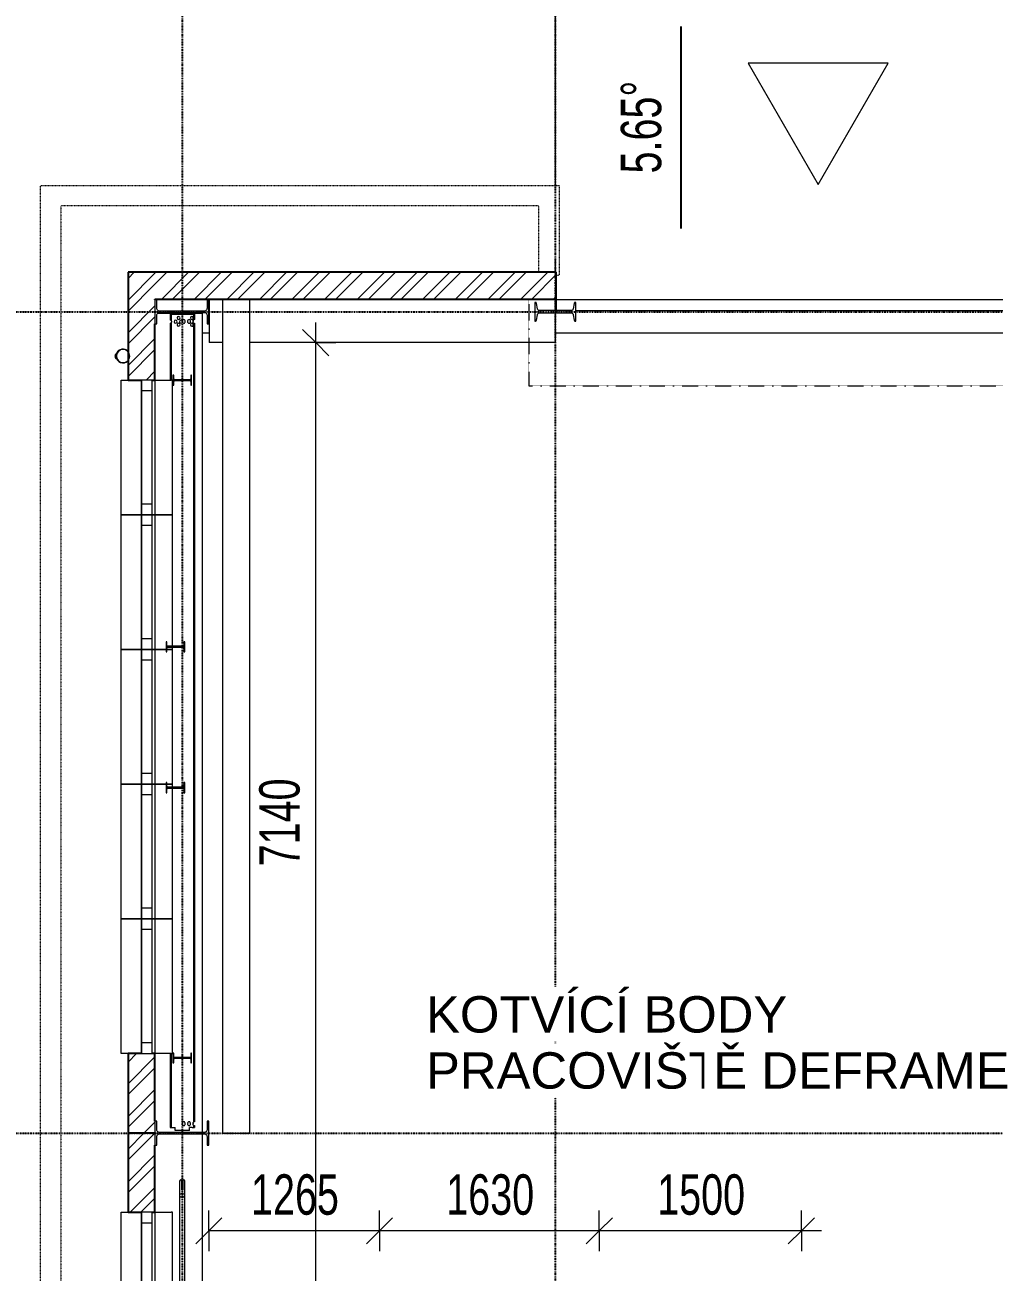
# Model space of a CAD drawing. Header units: millimetres. Extents: x 2179 to 44859, y 3478 to 159868.
# Drawn here: x 18132 to 25327, y 145959 to 155220 of the extents above; entities that cross this region are included whole.
import ezdxf

# ---------------------------------------------------------------- set-up
doc = ezdxf.new("R2010")
doc.units = ezdxf.units.MM
for name, pattern in [('1_Čerchovaná 1_0mm', [2.4, 1.2, -0.6, 0, -0.6]), ('1_Čerchovaná 6_0mm', [12, 6, -3, 0, -3]), ('3_Čárkovaná 1_0mm', [2, 1, -1])]:
    doc.linetypes.add(name, pattern=pattern)
for name, color, linetype, lineweight in [('A-ANNO-DIMS', 7, 'Continuous', 9), ('A-ANNO-DIMS-150', 7, 'Continuous', 9), ('A-DETL-MBND', 7, '3_Čárkovaná 1_0mm', 9), ('A-DETL-THIN-1', 7, 'Continuous', 9), ('A-DOOR', 7, 'Continuous', 9), ('A-DOOR-HDLN', 7, '1_Čerchovaná 1_0mm', 18), ('A-FLOR', 7, 'Continuous', 9), ('A-FLOR-LEVL', 7, 'Continuous', 9), ('A-GENM', 7, 'Continuous', 9), ('A-GLAZ', 7, 'Continuous', 9), ('A-GLAZ-SILL', 7, 'Continuous', 9), ('A-WALL', 7, 'Continuous', 9), ('A-WALL-1', 7, 'Continuous', 25), ('G-ANNO-DIMS-1', 7, 'Continuous', 25), ('G-ANNO-TEXT', 7, 'Continuous', 9), ('S-BEAM', 7, 'Continuous', 9), ('S-COLS', 7, 'Continuous', 9)]:
    doc.layers.add(name, color=color, linetype=linetype, lineweight=lineweight)
for name, color, linetype, lineweight, true_color in [('A-GENM-1', 7, 'Continuous', 9, 0x646464), ('A-GENM-2', 7, '1_Čerchovaná 1_0mm', 9, 0x646464), ('A-WALL-PATT-1', 9, 'Continuous', 9, 0x808080), ('S-GRID-1', 9, '1_Čerchovaná 6_0mm', 25, 0x808080)]:
    doc.layers.add(name, color=color, linetype=linetype, lineweight=lineweight, true_color=true_color)
doc.styles.add('Arial_1', font='arial.ttf', dxfattribs={"width": 0.7, "height": 300})
doc.styles.add('Arial_2', font='arial.ttf', dxfattribs={"height": 270})
doc.dimstyles.new('Vnitřní_-_průhledné', dxfattribs={"dimscale": 304.8, "dimtxt": 306.07782, "dimasz": 0.639764, "dimexe": 0.492126, "dimexo": 0.0625, "dimgap": 0.098425, "dimtad": 1, "dimdec": 0, "dimrnd": 5, "dimzin": 0, "dimdsep": 46, "dimtxsty": 'Arial_1', "dimblk1": 'OBLIQUE', "dimblk2": 'OBLIQUE', "dimsah": 1, "dimcen": 0.09, "dimdle": 0.492126, "dimazin": 0, "dimtfac": 1, "dimtdec": 4, "dimtix": 1, "dimtmove": 0, "dimatfit": 3, "dimfxl": 0.492126, "dimfxlon": 1, "dimtvp": 1, "dimtolj": 1, "dimtzin": 0, "dimarcsym": 2})
pattern_1 = [(45.00036, (-161918.41, 0), (-121.23422, 121.2327), []), (45.00036, (-161837.59, 0.0005), (-121.23422, 121.2327), [])]

# ---------------------------------------------------------------- blocks, each defined once
blk = doc.blocks.new('Sloup IPE - 374558-1NP _ stroje - KOTVÍCÍ BODY')
at = {"layer": 'S-COLS'}
for p, q in [((234061.3, 38028.9), (233968.6, 37874.7)), ((234039.6, 37966.5), (234072.9, 38022)), ((234072.9, 38022), (234061.3, 38028.9)), ((233980.2, 37867.7), (234013.5, 37923.2)), ((234042.3, 37930.3), (234326, 37759.8)), ((234330.5, 37767.2), (234046.8, 37937.7)), ((233968.6, 37874.7), (233980.2, 37867.7)), ((234311.4, 37668.6), (234404.2, 37822.9)), ((234392.6, 37829.8), (234359.3, 37774.4)), ((234404.2, 37822.9), (234392.6, 37829.8)), ((234333.2, 37731), (234299.9, 37675.5)), ((234299.9, 37675.5), (234311.4, 37668.6))]:
    blk.add_line(p, q, dxfattribs=at)
at = {"layer": 'S-COLS', "flags": 128}
for points in [[(234013.5, 37923.2), (234016.4, 37926.9), (234020, 37929.9), (234024.2, 37932), (234028.7, 37933.2), (234033.4, 37933.2), (234038.1, 37932.3), (234042.3, 37930.3)], [(234046.8, 37937.7), (234043, 37940.6), (234040, 37944.2), (234037.9, 37948.4), (234036.8, 37952.9), (234036.7, 37957.6), (234037.6, 37962.2), (234039.6, 37966.5)], [(234326, 37759.8), (234329.8, 37756.9), (234332.8, 37753.3), (234334.9, 37749.1), (234336, 37744.6), (234336.1, 37739.9), (234335.2, 37735.3), (234333.2, 37731)], [(234359.3, 37774.4), (234356.4, 37770.6), (234352.8, 37767.6), (234348.6, 37765.5), (234344, 37764.4), (234339.3, 37764.3), (234334.7, 37765.2), (234330.5, 37767.2)]]:
    blk.add_lwpolyline(points, dxfattribs=at)
blk = doc.blocks.new('M_S profily_ sloup - 374564-1NP _ stroje - KOTVÍCÍ BODY')
at = {"layer": 'S-COLS'}
for p, q in [((236467.7, 36558.5), (236396.1, 36439.4)), ((236460.3, 36508.4), (236475.1, 36545.9)), ((236471.6, 36556.2), (236467.7, 36558.5)), ((236396.1, 36439.4), (236400, 36437)), ((236410.7, 36438.8), (236436.9, 36469.5)), ((236458.2, 36473), (236658.1, 36352.9)), ((236667, 36367.8), (236467.2, 36487.9)), ((236657.5, 36282.2), (236729.1, 36401.4)), ((236714.6, 36402), (236688.3, 36371.2)), ((236729.1, 36401.4), (236725.2, 36403.7)), ((236665, 36332.4), (236650.2, 36294.8)), ((236653.6, 36284.6), (236657.5, 36282.2))]:
    blk.add_line(p, q, dxfattribs=at)
at = {"layer": 'S-COLS', "flags": 128}
for points in [[(236467.2, 36487.9), (236464.1, 36490.3), (236461.7, 36493.3), (236460, 36496.9), (236459.2, 36500.7), (236459.3, 36504.6), (236460.3, 36508.4)], [(236475.1, 36545.9), (236475.6, 36547.8), (236475.7, 36549.8), (236475.2, 36551.7), (236474.4, 36553.5), (236473.2, 36555), (236471.6, 36556.2)], [(236400, 36437), (236401.8, 36436.2), (236403.7, 36435.9), (236405.7, 36435.9), (236407.5, 36436.5), (236409.2, 36437.4), (236410.7, 36438.8)], [(236436.9, 36469.5), (236439.8, 36472.2), (236443.2, 36474.1), (236446.9, 36475.2), (236450.8, 36475.3), (236454.7, 36474.6), (236458.2, 36473)], [(236725.2, 36403.7), (236723.5, 36404.5), (236721.5, 36404.9), (236719.6, 36404.8), (236717.7, 36404.3), (236716, 36403.3), (236714.6, 36402)], [(236658.1, 36352.9), (236661.2, 36350.5), (236663.6, 36347.4), (236665.3, 36343.9), (236666.1, 36340.1), (236666, 36336.2), (236665, 36332.4)], [(236688.3, 36371.2), (236685.5, 36368.6), (236682.1, 36366.7), (236678.3, 36365.6), (236674.4, 36365.4), (236670.6, 36366.2), (236667, 36367.8)], [(236650.2, 36294.8), (236649.7, 36292.9), (236649.6, 36291), (236650, 36289.1), (236650.9, 36287.3), (236652.1, 36285.8), (236653.6, 36284.6)]]:
    blk.add_lwpolyline(points, dxfattribs=at)
blk = doc.blocks.new('Sloup IPE - 387892-1NP _ stroje - KOTVÍCÍ BODY')
at = {"layer": 'S-COLS'}
for p, q in [((230918.7, 32800.8), (230825.9, 32646.5)), ((230896.9, 32738.4), (230930.2, 32793.8)), ((230930.2, 32793.8), (230918.7, 32800.8)), ((230837.5, 32639.6), (230870.8, 32695)), ((230899.7, 32702.2), (231183.3, 32531.7)), ((231187.8, 32539), (230904.1, 32709.6)), ((230825.9, 32646.5), (230837.5, 32639.6)), ((231249.9, 32601.7), (231216.6, 32546.2)), ((231261.5, 32594.7), (231249.9, 32601.7)), ((231168.8, 32440.4), (231261.5, 32594.7)), ((231190.5, 32502.8), (231157.2, 32447.4)), ((231157.2, 32447.4), (231168.8, 32440.4))]:
    blk.add_line(p, q, dxfattribs=at)
at = {"layer": 'S-COLS', "flags": 128}
for points in [[(230870.8, 32695), (230873.7, 32698.7), (230877.3, 32701.7), (230881.5, 32703.9), (230886.1, 32705), (230890.8, 32705.1), (230895.4, 32704.1), (230899.7, 32702.2)], [(230904.1, 32709.6), (230900.3, 32712.4), (230897.3, 32716), (230895.2, 32720.2), (230894.1, 32724.8), (230894, 32729.5), (230894.9, 32734.1), (230896.9, 32738.4)], [(231183.3, 32531.7), (231187.1, 32528.8), (231190.1, 32525.2), (231192.2, 32521), (231193.3, 32516.4), (231193.4, 32511.7), (231192.5, 32507.1), (231190.5, 32502.8)], [(231216.6, 32546.2), (231213.7, 32542.5), (231210.1, 32539.5), (231205.9, 32537.3), (231201.4, 32536.2), (231196.7, 32536.1), (231192.1, 32537.1), (231187.8, 32539)]]:
    blk.add_lwpolyline(points, dxfattribs=at)
blk = doc.blocks.new('Sloup IPE - 401579-1NP _ stroje - KOTVÍCÍ BODY')
at = {"layer": 'S-COLS'}
for p, q in [((232284.5, 34912.8), (232246.9, 34850.2)), ((232246.9, 34850.2), (232252.8, 34846.7)), ((232252.8, 34846.7), (232266.8, 34870)), ((232276.4, 34886), (232290.4, 34909.3)), ((232276.4, 34872.4), (232372.5, 34814.5)), ((232375, 34818.6), (232278.8, 34876.4)), ((232290.4, 34909.3), (232284.5, 34912.8)), ((232366.9, 34778.1), (232404.5, 34840.7)), ((232398.6, 34844.2), (232384.6, 34821)), ((232404.5, 34840.7), (232398.6, 34844.2)), ((232374.9, 34804.9), (232360.9, 34781.7)), ((232360.9, 34781.7), (232366.9, 34778.1))]:
    blk.add_line(p, q, dxfattribs=at)
for centre, start, end in [((232272.8, 34866.4), 58.98964, 148.98964), ((232282.4, 34882.4), 148.98964, 238.98964), ((232368.9, 34808.5), 328.98964, 58.98964), ((232378.6, 34824.6), 238.98964, 328.98964)]:
    blk.add_arc(centre, 7, start, end, dxfattribs=at)
blk = doc.blocks.new('Sloup IPE - 401588-1NP _ stroje - KOTVÍCÍ BODY')
at = {"layer": 'S-COLS'}
for p, q in [((232823.3, 35809.2), (232785.7, 35746.6)), ((232791.6, 35743.1), (232805.6, 35766.3)), ((232815.2, 35782.4), (232829.2, 35805.6)), ((232815.2, 35768.7), (232911.4, 35710.9)), ((232913.8, 35714.9), (232817.6, 35772.8)), ((232829.2, 35805.6), (232823.3, 35809.2)), ((232785.7, 35746.6), (232791.6, 35743.1)), ((232913.8, 35701.3), (232899.8, 35678)), ((232899.8, 35678), (232905.7, 35674.5)), ((232905.7, 35674.5), (232943.3, 35737.1)), ((232937.4, 35740.6), (232923.4, 35717.3)), ((232943.3, 35737.1), (232937.4, 35740.6))]:
    blk.add_line(p, q, dxfattribs=at)
for centre, start, end in [((232811.6, 35762.7), 58.98964, 148.98964), ((232821.2, 35778.8), 148.98964, 238.98964), ((232907.8, 35704.9), 328.98964, 58.98964), ((232917.4, 35720.9), 238.98964, 328.98964)]:
    blk.add_arc(centre, 7, start, end, dxfattribs=at)
blk = doc.blocks.new('Sloup IPE - 401597-1NP _ stroje - KOTVÍCÍ BODY')
at = {"layer": 'S-COLS'}
for p, q in [((233885.4, 37479.1), (233847.8, 37416.5)), ((233847.8, 37416.5), (233853.7, 37413)), ((233853.7, 37413), (233867.7, 37436.3)), ((233877.3, 37438.7), (233973.5, 37380.8)), ((233877.4, 37452.3), (233891.4, 37475.6)), ((233975.9, 37384.9), (233879.8, 37442.7)), ((233891.4, 37475.6), (233885.4, 37479.1)), ((233975.9, 37371.2), (233961.9, 37348)), ((233961.9, 37348), (233967.8, 37344.4)), ((233967.8, 37344.4), (234005.4, 37407)), ((233999.5, 37410.5), (233985.5, 37387.3)), ((234005.4, 37407), (233999.5, 37410.5))]:
    blk.add_line(p, q, dxfattribs=at)
for centre, start, end in [((233873.7, 37432.7), 58.98964, 148.98964), ((233883.4, 37448.7), 148.98964, 238.98964), ((233969.9, 37374.8), 328.98964, 58.98964), ((233979.5, 37390.9), 238.98964, 328.98964)]:
    blk.add_arc(centre, 7, start, end, dxfattribs=at)
blk = doc.blocks.new('OKNO_1k - Okno Hala 1000x1000-V6-1NP _ stroje - KOTVÍCÍ BODY')
at = {"layer": 'A-GENM'}
for p, q in [((477.2, 230), (-500, 230)), ((-500, 230), (-500, 220)), ((-500, 80), (-500, 220)), ((500, 230), (484.4, 230)), ((500, 220), (500, 230)), ((500, 220), (500, 189.4)), ((500, 182.5), (500, 80))]:
    blk.add_line(p, q, dxfattribs=at)
at = {"layer": 'A-GLAZ'}
for p, q in [((-500, 80), (-500, 0)), ((500, 80), (-500, 80)), ((-420, 80), (-420, 0)), ((420, 0), (420, 80)), ((500, 0), (500, 80)), ((500, 0), (-500, 0)), ((-500, 0), (500, 0)), ((-500, -150), (-500, 0)), ((500, 0), (500, -150)), ((500, -150), (-500, -150))]:
    blk.add_line(p, q, dxfattribs=at)
at = {"layer": 'A-GLAZ-SILL'}
blk.add_line((-500, 100), (500, 100), dxfattribs=at)
blk = doc.blocks.new('OKNO_1k - Okno Hala 1000x1000-V4-1NP _ stroje - KOTVÍCÍ BODY')
at = {"layer": 'A-GENM'}
for p, q in [((500, 230), (-500, 230)), ((-500, 230), (-500, 220)), ((-500, 100), (-500, 220)), ((500, 220), (500, 230)), ((500, 220), (500, 80))]:
    blk.add_line(p, q, dxfattribs=at)
at = {"layer": 'A-GLAZ'}
for p, q in [((-500, 80), (-500, 0)), ((500, 80), (-500, 80)), ((-420, 80), (-420, 0)), ((420, 0), (420, 80)), ((500, 0), (500, 80)), ((500, 0), (-500, 0)), ((-500, 0), (500, 0)), ((500, 0), (500, -150)), ((-500, -150), (-500, -100)), ((500, -150), (-500, -150))]:
    blk.add_line(p, q, dxfattribs=at)
at = {"layer": 'A-GLAZ-SILL'}
blk.add_line((-500, 100), (500, 100), dxfattribs=at)
blk = doc.blocks.new('M_Vrata_ výsuvná_ sekční - 3000X4000 MM-444875-1NP _ stroje - KOTVÍCÍ BODY')
at = {"layer": 'A-DOOR'}
for p, q in [((2000, -100), (-2000, -100)), ((-2000, -100), (-2000, -180)), ((-2000, -180), (-1890.1, -180)), ((-1855, -180), (1839.2, -180)), ((1875.1, -180), (2000, -180)), ((2000, -180), (2000, -100))]:
    blk.add_line(p, q, dxfattribs=at)
at = {"layer": 'A-DOOR-HDLN'}
for p, q in [((-2203.2, -100), (-2203.2, -738.8)), ((2203.2, -100), (2203.2, -738.8)), ((-2203.2, -738.8), (2203.2, -738.8))]:
    blk.add_line(p, q, dxfattribs=at)
blk = doc.blocks.new('Construction_Roof-Accessories_Lindab_Round- - Lindab Round Downpipe System 150_100 High Build Polyester 001 Antique White-815879-1NP _ stroje - KOTVÍCÍ BODY')
at = {"layer": 'A-GENM-1'}
for p, q in [((180723.4, 152754.6), (180724.4, 152754.8)), ((180726.5, 152758.6), (180725.2, 152758.1)), ((180728.1, 152758.6), (180727.3, 152758.6)), ((180728.4, 152746.2), (180729.4, 152746.7)), ((180729.1, 152745.3), (180729, 152742.9)), ((180729.9, 152745.3), (180729.1, 152745.3)), ((180729.8, 152742.8), (180729.9, 152745.3))]:
    blk.add_line(p, q, dxfattribs=at)
for centre, radius, start, end in [((180778.9, 152761.8), 50, 0, 180), ((180778.9, 152761.8), 49, 0, 180), ((180778.8, 152761.8), 51.6, 44.57313, 157.3931), ((180778.8, 152761.8), 50.8, 44.57313, 157.3931), ((180743.2, 152760.5), 24.4, 127.03946, 230.07827), ((180743.2, 152760.5), 23.6, 127.67666, 230.07827), ((180726.1, 152755.5), 2.81, 109.11562, 196.88438), ((180756.4, 152764.3), 33.4, 196.48003, 212.84933), ((180726.7, 152758), 0.615, 4.1522, 109.11562), ((180778.8, 152761.8), 51.6, 183.54125, 314.56217), ((180778.8, 152761.8), 51.6, 184.1522, 196.93736), ((180728.4, 152742.9), 1.4, 230.07827, 357.05074), ((180728.4, 152742.9), 0.601, 230.07827, 355.92173), ((180778.8, 152761.8), 50.8, 183.59709, 314.57825), ((180730.2, 152777.9), 2.73, 97.27227, 129.35721), ((180730.2, 152777.9), 1.93, 97.27227, 139.09873), ((180778.9, 152761.8), 50, 180, 0), ((180729.7, 152782.2), 1.62, 277.27227, 337.3931), ((180778.9, 152761.8), 49, 180, 0), ((180729.7, 152782.2), 2.42, 277.27227, 337.3931)]:
    blk.add_arc(centre, radius, start, end, dxfattribs=at)
blk = doc.blocks.new('OKNO_1k - Okno Hala 1000x1000-V15-1NP _ stroje - KOTVÍCÍ BODY')
at = {"layer": 'A-GENM'}
for p, q in [((-476.9, 230), (-500, 230)), ((-500, 230), (-500, 220)), ((-500, 189.4), (-500, 220)), ((500, 230), (-469.7, 230)), ((500, 220), (500, 230)), ((500, 220), (500, 80)), ((-500, 80), (-500, 182.5))]:
    blk.add_line(p, q, dxfattribs=at)
at = {"layer": 'A-GLAZ'}
for p, q in [((-500, 80), (-500, 0)), ((500, 80), (-500, 80)), ((-420, 80), (-420, 0)), ((420, 0), (420, 80)), ((500, 0), (500, 80)), ((500, 0), (-500, 0)), ((-500, 0), (500, 0)), ((-500, -150), (-500, 0)), ((500, 0), (500, -150)), ((500, -150), (-500, -150))]:
    blk.add_line(p, q, dxfattribs=at)
at = {"layer": 'A-GLAZ-SILL'}
blk.add_line((-500, 100), (500, 100), dxfattribs=at)
blk = doc.blocks.new('OKNO_1k - Okno Hala 1000x1000-V5-1NP _ stroje - KOTVÍCÍ BODY')
at = {"layer": 'A-GENM'}
for p, q in [((500, 230), (-500, 230)), ((-500, 230), (-500, 220)), ((-500, 80), (-500, 220)), ((500, 220), (500, 230)), ((500, 220), (500, 100))]:
    blk.add_line(p, q, dxfattribs=at)
at = {"layer": 'A-GLAZ'}
for p, q in [((-500, 80), (-500, 0)), ((500, 80), (-500, 80)), ((-420, 80), (-420, 0)), ((420, 0), (420, 80)), ((500, 0), (500, 80)), ((500, 0), (-500, 0)), ((-500, 0), (500, 0)), ((-500, -150), (-500, 0)), ((500, -150), (-500, -150)), ((500, -100), (500, -150))]:
    blk.add_line(p, q, dxfattribs=at)
at = {"layer": 'A-GLAZ-SILL'}
blk.add_line((-500, 100), (500, 100), dxfattribs=at)
blk = doc.blocks.new('IPE - 500572-1NP _ stroje - KOTVÍCÍ BODY')
at = {"layer": 'S-BEAM'}
for p, q in [((234068.6, 37820.7), (233850.9, 37458.6)), ((234077.3, 37819.6), (233857.8, 37454.5)), ((234102.6, 37877.3), (234080, 37839.6)), ((234109.5, 37873.2), (234085, 37832.5)), ((234102.6, 37877.3), (234109.5, 37873.2)), ((234109.5, 37873.2), (234117.2, 37868.5)), ((234117.2, 37868.5), (234242.3, 37793.3)), ((234250, 37788.7), (234227.9, 37751.8)), ((234242.3, 37793.3), (234250, 37788.7)), ((234250, 37788.7), (234256.9, 37784.6)), ((234217.8, 37735.1), (231158.9, 32646.2)), ((234222.9, 37728), (231167.5, 32645)), ((234206.9, 37718.3), (234212.1, 37726.9)), ((234207.3, 37718.9), (234212.1, 37726.9)), ((234232.7, 37761.2), (234237.8, 37769.8)), ((234232.7, 37761.2), (234237.8, 37769.8)), ((234256.9, 37784.6), (234236.5, 37750.6)), ((231275, 33173.2), (230991, 32700.7)), ((231281.8, 33169.1), (230997.8, 32696.6)), ((230991, 32700.7), (230997.8, 32696.6)), ((230997.8, 32696.6), (231005.5, 32692)), ((231005.5, 32692), (231021.7, 32682.2)), ((231010, 32662.7), (231021.7, 32682.2)), ((231101, 32608), (231010, 32662.7)), ((231101, 32608), (231112.7, 32627.5)), ((231130.7, 32616.8), (231112.7, 32627.5)), ((231130.7, 32616.8), (231138.4, 32612.1)), ((231138.1, 32612.3), (231138.4, 32612.1)), ((231147.8, 32627.8), (231138.4, 32612.1)), ((231138.4, 32612.1), (231145.2, 32608)), ((231152.9, 32620.7), (231145.2, 32608))]:
    blk.add_line(p, q, dxfattribs=at)
for centre, start, end in [((234074.3, 37830.2), 238.98964, 285.64236), ((234074.3, 37830.2), 12.33692, 58.98964), ((234108.6, 37809.5), 58.98964, 238.98964), ((234108.6, 37809.5), 193.98964, 208.98964), ((234108.6, 37809.5), 238.98964, 58.98964), ((234115.4, 37779.2), 58.98964, 238.98964), ((234115.4, 37779.2), 238.98964, 58.98964), ((234141.2, 37822), 58.98964, 238.98964), ((234142.9, 37788.9), 58.98964, 238.98964), ((234141.2, 37822), 238.98964, 58.98964), ((234142.9, 37788.9), 2.8456, 58.98964), ((234142.9, 37788.9), 2.8456, 47.76083), ((234162.3, 37782.4), 58.98964, 139.94852), ((234162.3, 37782.4), 99.46908, 139.94852), ((234162.3, 37782.4), 317.45374, 58.98964), ((234115.4, 37779.2), 178.98964, 193.98964), ((234142.9, 37788.9), 238.98964, 304.3583), ((234142.9, 37788.9), 278.21084, 304.3583), ((234160, 37778.6), 173.62098, 212.84218), ((234160, 37778.6), 173.62098, 238.98964), ((234160, 37778.6), 238.98964, 340.52554), ((234194.3, 37758), 137.45374, 238.98964), ((234196.5, 37761.8), 58.98964, 160.52554), ((234194.3, 37758), 238.98964, 340.52554), ((234201.1, 37727.7), 58.98964, 238.98964), ((234201.1, 37727.7), 238.98964, 246.8264), ((234196.5, 37761.8), 317.45374, 58.98964), ((234201.1, 37727.7), 51.15288, 58.98964), ((234201.1, 37727.7), 51.15288, 58.98964), ((234226.9, 37770.5), 58.98964, 238.98964), ((234228.6, 37737.4), 192.33692, 238.98964), ((234226.9, 37770.5), 238.98964, 246.8264), ((234226.9, 37770.5), 238.98964, 246.8264), ((234230.8, 37741.2), 58.98964, 105.64236), ((234226.9, 37770.5), 51.15288, 58.98964), ((231090, 32671.4), 132.21488, 238.98964), ((231090, 32671.4), 132.21488, 145.56172), ((231093.3, 32676.8), 58.98964, 165.76441), ((231093.3, 32676.8), 152.41756, 165.76441), ((231090, 32671.4), 238.98964, 345.76441), ((231093.3, 32676.8), 45.64279, 58.98964), ((231093.3, 32676.8), 312.21488, 58.98964), ((231090, 32671.4), 332.41756, 345.76441), ((231093.3, 32676.8), 312.21488, 325.56172), ((231124.3, 32650.8), 132.21488, 238.98964), ((231124.3, 32650.8), 132.21488, 145.56172), ((231127.5, 32656.2), 58.98964, 165.76441), ((231127.5, 32656.2), 152.41756, 165.76441), ((231124.3, 32650.8), 238.98964, 345.76441), ((231127.5, 32656.2), 58.98964, 72.33649), ((231127.5, 32656.2), 312.21488, 58.98964), ((231124.3, 32650.8), 332.41756, 345.76441), ((231127.5, 32656.2), 312.21488, 325.56172), ((231127.5, 32656.2), 338.90857, 352.25541), ((231158.5, 32630.2), 192.33692, 238.98964), ((231161.8, 32635.6), 58.98964, 105.64236)]:
    blk.add_arc(centre, 11, start, end, dxfattribs=at)
for points, knots in [([(234077.3, 37819.6), (234077.2, 37819.6), (234077.5, 37819.6), (234078.2, 37819.9), (234078.9, 37820.1), (234079.7, 37820.6), (234080.6, 37821.1), (234081.5, 37821.8), (234082.6, 37822.9), (234083.8, 37824.4), (234084.6, 37826.3), (234085, 37827.7), (234085.2, 37828.8), (234085.3, 37829.9), (234085.3, 37830.8), (234085.2, 37831.5), (234085.1, 37832.3), (234085, 37832.5), (234085, 37832.5)], [-1, -1, -1, -1, -0.9, -0.85, -0.8, -0.75, -0.7, -0.65, -0.6, -0.5, -0.4, -0.35, -0.3, -0.25, -0.2, -0.15, -0.1, 0, 0, 0, 0]), ([(234196.8, 37717.6), (234197.2, 37717.4), (234197.9, 37717.1), (234198.9, 37716.9), (234199.7, 37716.8), (234200.2, 37716.7), (234200.8, 37716.7), (234201.4, 37716.7), (234201.9, 37716.7), (234202.4, 37716.7), (234203, 37716.8), (234203.4, 37716.9), (234203.7, 37717), (234204, 37717.1), (234204.4, 37717.2), (234204.9, 37717.3), (234205.5, 37717.6), (234206.2, 37717.9), (234206.7, 37718.2), (234206.9, 37718.3)], [-1, -1, -1, -1, -0.9, -0.8, -0.75, -0.7, -0.65, -0.6, -0.55, -0.5, -0.45, -0.4, -0.375, -0.35, -0.3, -0.25, -0.2, -0.1, 0, 0, 0, 0]), ([(234208, 37736.2), (234208.3, 37736), (234208.9, 37735.4), (234209.6, 37734.7), (234210.1, 37734.1), (234210.4, 37733.6), (234210.7, 37733.1), (234211, 37732.5), (234211.3, 37731.9), (234211.5, 37731.2), (234211.7, 37730.8), (234211.7, 37730.6), (234211.8, 37730.2), (234211.9, 37729.7), (234212, 37728.9), (234212.1, 37728), (234212.1, 37727.4), (234212.1, 37726.9)], [0, 0, 0, 0, 0.1, 0.2, 0.25, 0.3, 0.35, 0.4, 0.475, 0.55, 0.5875, 0.60625, 0.625, 0.7, 0.775, 0.85, 1, 1, 1, 1]), ([(234217.8, 37735.1), (234217.8, 37735.1), (234217.8, 37735.3), (234217.6, 37736), (234217.6, 37736.7), (234217.6, 37737.6), (234217.6, 37738.7), (234217.8, 37739.7), (234218.2, 37741.2), (234219, 37743), (234219.9, 37744.3), (234220.5, 37744.9)], [0, 0, 0, 0, 0.166667, 0.25, 0.333333, 0.416667, 0.5, 0.583333, 0.666667, 0.833333, 1, 1, 1, 1]), ([(234217.7, 37735.5), (234217.7, 37735.7), (234217.6, 37736), (234217.6, 37736.7), (234217.6, 37737.6), (234217.6, 37738.7), (234217.8, 37739.7), (234218.2, 37741.2), (234219, 37743), (234219.9, 37744.3), (234220.5, 37744.9)], [-0.8333333, -0.8333333, -0.8333333, -0.8333333, -0.75, -0.6666667, -0.5833333, -0.5, -0.4166667, -0.3333333, -0.1666667, 0, 0, 0, 0]), ([(234220.5, 37744.9), (234220.7, 37745.6), (234221.4, 37747), (234222.6, 37748.6), (234223.7, 37749.6), (234224.6, 37750.3), (234225.5, 37750.8), (234226.3, 37751.2), (234226.9, 37751.5), (234227.6, 37751.7), (234227.9, 37751.8), (234227.9, 37751.8)], [0, 0, 0, 0, 0.166667, 0.333333, 0.416667, 0.5, 0.583333, 0.666667, 0.75, 0.833333, 1, 1, 1, 1]), ([(234227.4, 37751.7), (234227.3, 37751.6), (234226.9, 37751.5), (234226.3, 37751.2), (234225.5, 37750.8), (234224.6, 37750.3), (234223.7, 37749.6), (234222.6, 37748.6), (234221.4, 37747), (234220.7, 37745.6), (234220.5, 37744.9)], [0.1666667, 0.1666667, 0.1666667, 0.1666667, 0.25, 0.3333333, 0.4166667, 0.5, 0.5833333, 0.6666667, 0.8333333, 1, 1, 1, 1]), ([(234222.5, 37760.4), (234222.9, 37760.3), (234223.7, 37760), (234224.7, 37759.7), (234225.4, 37759.6), (234226, 37759.5), (234226.6, 37759.5), (234227.1, 37759.5), (234227.7, 37759.5), (234228.2, 37759.6), (234228.7, 37759.7), (234229.1, 37759.8), (234229.5, 37759.8), (234229.8, 37759.9), (234230.2, 37760), (234230.7, 37760.2), (234231.2, 37760.4), (234231.9, 37760.7), (234232.4, 37761), (234232.7, 37761.2)], [-1, -1, -1, -1, -0.9, -0.8, -0.75, -0.7, -0.65, -0.6, -0.55, -0.5, -0.45, -0.4, -0.375, -0.35, -0.3, -0.25, -0.2, -0.1, 0, 0, 0, 0]), ([(234231.1, 37760.4), (234231.2, 37760.4), (234231.8, 37760.7), (234232.3, 37760.9), (234232.7, 37761.2)], [0.8, 0.8, 0.8, 0.8, 0.85, 1, 1, 1, 1]), ([(234233.8, 37779.1), (234234.1, 37778.8), (234234.7, 37778.3), (234235.4, 37777.5), (234235.8, 37776.9), (234236.2, 37776.4), (234236.4, 37775.9), (234236.8, 37775.4), (234237.1, 37774.7), (234237.3, 37774.1), (234237.4, 37773.7), (234237.5, 37773.4), (234237.6, 37773.1), (234237.7, 37772.5), (234237.8, 37771.8), (234237.9, 37770.9), (234237.9, 37770.2), (234237.8, 37769.8)], [0, 0, 0, 0, 0.1, 0.2, 0.25, 0.3, 0.35, 0.4, 0.475, 0.55, 0.5875, 0.60625, 0.625, 0.7, 0.775, 0.85, 1, 1, 1, 1]), ([(231147.8, 32627.8), (231147.8, 32627.8), (231147.8, 32628), (231147.7, 32628.6), (231147.6, 32629.2), (231147.5, 32630), (231147.6, 32630.9), (231147.7, 32631.9), (231147.9, 32633), (231148.4, 32634.4), (231149.1, 32635.9), (231150, 32637.2), (231150.8, 32637.9), (231151.2, 32638.3)], [0, 0, 0, 0, 0.142857, 0.214286, 0.285714, 0.357143, 0.428571, 0.5, 0.571429, 0.678571, 0.785714, 0.892857, 1, 1, 1, 1]), ([(231151.2, 32638.3), (231151.4, 32639.1), (231151.9, 32640.7), (231153.1, 32642.4), (231154.3, 32643.6), (231155.2, 32644.4), (231156.1, 32645), (231157, 32645.5), (231157.8, 32645.8), (231158.6, 32646.1), (231158.9, 32646.2), (231158.9, 32646.2)], [0, 0, 0, 0, 0.166667, 0.333333, 0.416667, 0.5, 0.583333, 0.666667, 0.75, 0.833333, 1, 1, 1, 1])]:
    blk.add_open_spline(points, degree=3, knots=knots, dxfattribs=at)
for points in [[(234212.1, 37728.7), (234212.1, 37728.4), (234212.1, 37727.8), (234212.1, 37727.2), (234212.1, 37726.9)], [(231147.8, 32627.8), (231147.8, 32627.8), (231147.8, 32627.9), (231147.7, 32628.2)], [(231147.9, 32632.9), (231148.1, 32633.5), (231148.5, 32634.9), (231149.7, 32636.8), (231150.6, 32637.8), (231151.2, 32638.3)], [(231152, 32640.6), (231151.7, 32639.9), (231151.4, 32639.1), (231151.2, 32638.3)]]:
    blk.add_open_spline(points, degree=3, dxfattribs=at)
blk = doc.blocks.new('Kruhové tyče - 503362-1NP _ stroje - KOTVÍCÍ BODY')
at = {"layer": 'S-BEAM'}
for p, q in [((230845.4, 32324.6), (230790.7, 32233.6)), ((230864.7, 32327.6), (230843.8, 32292.8)), ((230873.2, 32322.4), (230852.3, 32287.7)), ((228144.5, 27753.8), (230879.7, 32304)), ((230843.8, 32292.8), (230825.2, 32262)), ((230852.3, 32287.7), (230833.8, 32256.9)), ((229458.4, 30017.3), (228110.2, 27774.4)), ((228854.9, 28984.1), (228939.6, 29125.1)), ((228948.2, 29119.9), (228863.4, 28979))]:
    blk.add_line(p, q, dxfattribs=at)
for centre, start_param, end_param in [((230862.5, 32314.3), 4.965069, 6.283185), ((230862.5, 32314.3), 3.141593, 4.459709), ((230823.1, 32248.8), 4.459709, 4.965069), ((228937.5, 29111.8), 1.318116, 1.823477), ((228937.5, 29111.8), 4.459709, 4.965069), ((228852.7, 28970.8), 4.459709, 4.965069), ((228127.3, 27764.1), 0, 3.141593), ((228127.3, 27764.1), 3.141593, 6.283185)]:
    blk.add_ellipse(centre, major_axis=(-17.1, 10.3), ratio=0.644183, start_param=start_param, end_param=end_param, dxfattribs=at)
blk = doc.blocks.new('Kruhové tyče - 504742-1NP _ stroje - KOTVÍCÍ BODY')
at = {"layer": 'S-BEAM'}
for p, q in [((230790.5, 32233.6), (228053.4, 27684.5)), ((229475.6, 29970.7), (230824.7, 32213)), ((230071, 31008.7), (229986.2, 30867.8)), ((229994.8, 30862.6), (230079.6, 31003.6)), ((228070.5, 27683.8), (228096, 27726.1)), ((228079.1, 27678.7), (228104.5, 27721)), ((228087.7, 27663.9), (228140.6, 27751.9)), ((228096, 27726.1), (228099.3, 27731.6)), ((228104.5, 27721), (228107.8, 27726.5)), ((228059.8, 27666.1), (228070.5, 27683.8)), ((228068.4, 27660.9), (228079.1, 27678.7))]:
    blk.add_line(p, q, dxfattribs=at)
for centre, start_param, end_param in [((230807.6, 32223.3), 0, 3.141593), ((230807.6, 32223.3), 3.141593, 6.283185), ((230081.7, 31016.8), 1.318116, 1.823477), ((229996.9, 30875.9), 1.318116, 1.823477), ((229996.9, 30875.9), 4.459709, 4.965069), ((228110, 27739.7), 1.318116, 1.823477), ((228070.5, 27674.2), 0, 1.318116), ((228070.5, 27674.2), 1.823477, 3.141593)]:
    blk.add_ellipse(centre, major_axis=(-17.1, 10.3), ratio=0.644183, start_param=start_param, end_param=end_param, dxfattribs=at)
blk = doc.blocks.new('Sloup IPE - 508228-1NP _ stroje - KOTVÍCÍ BODY')
at = {"layer": 'S-COLS'}
for p, q in [((232283.2, 34910.7), (232245.6, 34848.1)), ((232245.6, 34848.1), (232251.5, 34844.5)), ((232251.5, 34844.5), (232265.5, 34867.8)), ((232275.1, 34883.8), (232289.1, 34907.1)), ((232275.1, 34870.2), (232371.3, 34812.4)), ((232373.7, 34816.4), (232277.5, 34874.2)), ((232289.1, 34907.1), (232283.2, 34910.7)), ((232365.6, 34776), (232403.2, 34838.5)), ((232397.3, 34842.1), (232383.3, 34818.8)), ((232403.2, 34838.5), (232397.3, 34842.1)), ((232373.6, 34802.8), (232359.7, 34779.5)), ((232359.7, 34779.5), (232365.6, 34776))]:
    blk.add_line(p, q, dxfattribs=at)
for centre, start, end in [((232271.5, 34864.2), 58.98964, 148.98964), ((232281.1, 34880.2), 148.98964, 238.98964), ((232367.6, 34806.4), 328.98964, 58.98964), ((232377.3, 34822.4), 238.98964, 328.98964)]:
    blk.add_arc(centre, 7, start, end, dxfattribs=at)
blk = doc.blocks.new('Sloup IPE - 508229-1NP _ stroje - KOTVÍCÍ BODY')
at = {"layer": 'S-COLS'}
for p, q in [((232822, 35807), (232784.4, 35744.5)), ((232790.3, 35740.9), (232804.3, 35764.2)), ((232813.9, 35780.2), (232827.9, 35803.5)), ((232813.9, 35766.6), (232910.1, 35708.8)), ((232912.5, 35712.8), (232816.3, 35770.6)), ((232827.9, 35803.5), (232822, 35807)), ((232784.4, 35744.5), (232790.3, 35740.9)), ((232912.5, 35699.2), (232898.5, 35675.9)), ((232898.5, 35675.9), (232904.4, 35672.3)), ((232904.4, 35672.3), (232942, 35734.9)), ((232936.1, 35738.5), (232922.1, 35715.2)), ((232942, 35734.9), (232936.1, 35738.5))]:
    blk.add_line(p, q, dxfattribs=at)
for centre, start, end in [((232810.3, 35760.6), 58.98964, 148.98964), ((232819.9, 35776.6), 148.98964, 238.98964), ((232906.5, 35702.8), 328.98964, 58.98964), ((232916.1, 35718.8), 238.98964, 328.98964)]:
    blk.add_arc(centre, 7, start, end, dxfattribs=at)
blk = doc.blocks.new('Sloup IPE - 508303-1NP _ stroje - KOTVÍCÍ BODY')
at = {"layer": 'S-COLS'}
for p, q in [((231292.5, 33165.6), (231254.9, 33103)), ((231284.5, 33138.7), (231298.4, 33162)), ((231298.4, 33162), (231292.5, 33165.6)), ((231254.9, 33103), (231260.8, 33099.4)), ((231260.8, 33099.4), (231274.8, 33122.7)), ((231284.4, 33125.1), (231380.6, 33067.3)), ((231383, 33071.3), (231286.8, 33129.1)), ((231374.9, 33030.9), (231412.5, 33093.4)), ((231406.6, 33097), (231392.6, 33073.7)), ((231412.5, 33093.4), (231406.6, 33097)), ((231383, 33057.7), (231369, 33034.4)), ((231369, 33034.4), (231374.9, 33030.9))]:
    blk.add_line(p, q, dxfattribs=at)
for centre, start, end in [((231280.8, 33119.1), 58.98964, 148.98964), ((231290.5, 33135.1), 148.98964, 238.98964), ((231377, 33061.3), 328.98964, 58.98964), ((231386.6, 33077.3), 238.98964, 328.98964)]:
    blk.add_arc(centre, 7, start, end, dxfattribs=at)
blk = doc.blocks.new('OKNO_1k - Okno Hala 1000x1000-V18-1NP _ stroje - KOTVÍCÍ BODY')
at = {"layer": 'A-GENM'}
for p, q in [((500, 230), (-500, 230)), ((-500, 230), (-500, 220)), ((-500, 189.4), (-500, 220)), ((500, 220), (500, 230)), ((500, 220), (500, 189.4)), ((-500, 80), (-500, 182.5)), ((500, 182.5), (500, 80))]:
    blk.add_line(p, q, dxfattribs=at)
at = {"layer": 'A-GLAZ'}
for p, q in [((-500, 80), (-500, 0)), ((500, 80), (-500, 80)), ((-420, 80), (-420, 0)), ((420, 0), (420, 80)), ((500, 0), (500, 80)), ((500, 0), (-500, 0)), ((-500, 0), (500, 0)), ((-500, -150), (-500, 0)), ((500, 0), (500, -150)), ((500, -150), (-500, -150))]:
    blk.add_line(p, q, dxfattribs=at)
at = {"layer": 'A-GLAZ-SILL'}
blk.add_line((-500, 100), (500, 100), dxfattribs=at)
blk = doc.blocks.new('DIMBLOCK47-1NP _ stroje - KOTVÍCÍ BODY')
at = {"layer": 'A-ANNO-DIMS-150'}
for p, q in [((22396.4, 146265.4), (22396.4, 146415.4)), ((23896.4, 146265.4), (23896.4, 146415.4)), ((24046.4, 146265.4), (22396.4, 146265.4)), ((22396.4, 146265.4), (22396.4, 146115.4)), ((23896.4, 146265.4), (23896.4, 146115.4))]:
    blk.add_line(p, q, dxfattribs=at)
at = {"layer": 'A-ANNO-DIMS-150', "lineweight": 18}
for p, q in [((22396.4, 146265.4), (22493.9, 146362.9)), ((23896.4, 146265.4), (23993.9, 146362.9)), ((22396.4, 146265.4), (22298.9, 146167.9)), ((23896.4, 146265.4), (23798.9, 146167.9))]:
    blk.add_line(p, q, dxfattribs=at)
at = {"layer": 'A-ANNO-DIMS-150', "color": 0, "insert": (22826.2, 146684.9), "char_height": 300, "width": 768.491, "attachment_point": 1, "line_spacing_factor": 0.941778, "style": 'Arial_1'}
blk.add_mtext('1500', dxfattribs=at)
blk = doc.blocks.new('_Oblique')
at = {"color": 0, "linetype": 'ByBlock', "lineweight": -2}
blk.add_line((-0.5, -0.5), (0.5, 0.5), dxfattribs=at)
blk = doc.blocks.new('DIMBLOCK48-1NP _ stroje - KOTVÍCÍ BODY')
at = {"layer": 'A-ANNO-DIMS-150'}
for p, q in [((20764.4, 146265.4), (20764.4, 146415.4)), ((22396.4, 146265.4), (22396.4, 146415.4)), ((22396.4, 146265.4), (20764.4, 146265.4)), ((20764.4, 146265.4), (20764.4, 146115.4)), ((22396.4, 146265.4), (22396.4, 146115.4))]:
    blk.add_line(p, q, dxfattribs=at)
at = {"layer": 'A-ANNO-DIMS-150', "lineweight": 18}
for p, q in [((20764.4, 146265.4), (20861.9, 146362.9)), ((22396.4, 146265.4), (22493.9, 146362.9)), ((20764.4, 146265.4), (20666.9, 146167.9)), ((22396.4, 146265.4), (22298.9, 146167.9))]:
    blk.add_line(p, q, dxfattribs=at)
at = {"layer": 'A-ANNO-DIMS-150', "color": 0, "insert": (21260.2, 146684.9), "char_height": 300, "width": 768.491, "attachment_point": 1, "line_spacing_factor": 0.941778, "style": 'Arial_1'}
blk.add_mtext('1630', dxfattribs=at)
blk = doc.blocks.new('DIMBLOCK49-1NP _ stroje - KOTVÍCÍ BODY')
at = {"layer": 'A-ANNO-DIMS-150'}
for p, q in [((19497.3, 146265.4), (19497.3, 146415.4)), ((20764.4, 146265.4), (20764.4, 146415.4)), ((20764.4, 146265.4), (19497.3, 146265.4)), ((19497.3, 146265.4), (19497.3, 146115.4)), ((20764.4, 146265.4), (20764.4, 146115.4))]:
    blk.add_line(p, q, dxfattribs=at)
at = {"layer": 'A-ANNO-DIMS-150', "lineweight": 18}
for p, q in [((19497.3, 146265.4), (19594.8, 146362.9)), ((20764.4, 146265.4), (20861.9, 146362.9)), ((19497.3, 146265.4), (19399.8, 146167.9)), ((20764.4, 146265.4), (20666.9, 146167.9))]:
    blk.add_line(p, q, dxfattribs=at)
at = {"layer": 'A-ANNO-DIMS-150', "color": 0, "insert": (19810.6, 146684.9), "char_height": 300, "width": 768.491, "attachment_point": 1, "line_spacing_factor": 0.941778, "style": 'Arial_1'}
blk.add_mtext('1265', dxfattribs=at)
blk = doc.blocks.new('DIMBLOCK66-1NP _ stroje - KOTVÍCÍ BODY')
at = {"layer": 'A-ANNO-DIMS-150'}
for p, q in [((20290.9, 145722.8), (20290.9, 153011.8)), ((20290.9, 152861.8), (20140.9, 152861.8)), ((20290.9, 152861.8), (20440.9, 152861.8)), ((20290.9, 145722.8), (20140.9, 145722.8)), ((20290.9, 145722.8), (20440.9, 145722.8))]:
    blk.add_line(p, q, dxfattribs=at)
at = {"layer": 'A-ANNO-DIMS-150', "lineweight": 18}
for p, q in [((20290.9, 152861.8), (20193.4, 152959.3)), ((20290.9, 152861.8), (20388.4, 152764.3)), ((20290.9, 145722.8), (20193.4, 145820.3)), ((20290.9, 145722.8), (20388.4, 145625.3))]:
    blk.add_line(p, q, dxfattribs=at)
at = {"layer": 'A-ANNO-DIMS-150', "color": 0, "insert": (19871.4, 148972.1), "char_height": 300, "width": 768.491, "attachment_point": 1, "rotation": 90, "line_spacing_factor": 0.941778, "style": 'Arial_1'}
blk.add_mtext('7140', dxfattribs=at)

msp = doc.modelspace()

# ---------------------------------------------------------------- hatches: boundary and pattern name
at = {"layer": 'A-WALL-PATT-1'}
h = msp.add_hatch(dxfattribs=at)
h.set_pattern_fill('FP_4', color=256, angle=76.01036, style=0, pattern_type=2)
h.set_pattern_definition(pattern_1)
h.paths.add_polyline_path([(18897.3, 146990.4), (19097.3, 146990.4), (19097.3, 147583.1), (18897.3, 147583.1), (18897.3, 147285.5)])
h.paths.add_polyline_path([(19077.3, 152583.1), (19097.3, 152583.1), (19097.3, 153384.2), (18897.3, 153384.2), (18897.3, 152583.1), (18997.3, 152583.1)])
h = msp.add_hatch(dxfattribs=at)
h.set_pattern_fill('FP_4', color=256, angle=76.01036, style=0, pattern_type=2)
h.set_pattern_definition(pattern_1)
h.paths.add_polyline_path([(38039.8, 153184.2), (38080.8, 153184.2), (38080.8, 153384.2), (35060.8, 153384.2), (35060.8, 153184.2), (37877, 153184.2)])
h.paths.add_polyline_path([(31060.8, 153184.2), (31060.8, 153384.2), (26077.3, 153384.2), (26077.3, 153184.2), (30809.4, 153184.2)])
h.paths.add_polyline_path([(22077.3, 153184.2), (22077.3, 153384.2), (19097.3, 153384.2), (19097.3, 153184.2), (21839, 153184.2)])
h = msp.add_hatch(dxfattribs=at)
h.set_pattern_fill('FP_4', color=256, angle=76.01036, style=0, pattern_type=2)
h.set_pattern_definition(pattern_1)
h.paths.add_polyline_path([(18897.3, 140892.9), (19097.3, 140892.9), (19097.3, 141402.9), (18897.3, 141402.9), (18897.3, 140910.1)])
h.paths.add_polyline_path([(19097.3, 146402.9), (19097.3, 146990.4), (18897.3, 146990.4), (18897.3, 146402.9), (19077.3, 146402.9)])

# ---------------------------------------------------------------- linework, layer by layer
at = {"layer": 'A-DETL-MBND'}
for p, q in [((18247.3, 129009), (18247.3, 154026.8)), ((18247.3, 154026.8), (22097.3, 154026.8)), ((22097.3, 154026.8), (22097.3, 153361.8)), ((18397.3, 153876.8), (18397.3, 129159)), ((21947.3, 153876.8), (18397.3, 153876.8)), ((21947.3, 153384.2), (21947.3, 153876.8)), ((22077.3, 153361.8), (22097.3, 153361.8))]:
    msp.add_line(p, q, dxfattribs=at)
at = {"layer": 'A-DETL-THIN-1'}
for p, q in [((24540.3, 154935.8), (23501.1, 154935.8)), ((23501.1, 154935.8), (24020.7, 154035.8)), ((24020.7, 154035.8), (24540.3, 154935.8))]:
    msp.add_line(p, q, dxfattribs=at)
at = {"layer": 'A-FLOR'}
for p, q in [((19499.8, 152931.4), (19447.3, 152931.4)), ((26097.3, 152931.4), (22069.8, 152931.4))]:
    msp.add_line(p, q, dxfattribs=at)
at = {"layer": 'A-FLOR-LEVL'}
for p, q in [((22069.8, 155712), (22069.8, 154026.8)), ((22069.8, 153484.3), (22069.8, 153384.2)), ((22069.8, 153175), (22077.3, 153175))]:
    msp.add_line(p, q, dxfattribs=at)
at = {"layer": 'A-WALL'}
for p, q in [((22077.3, 153179.2), (22077.3, 153184.2)), ((19483.8, 153179.2), (19110.8, 153179.2)), ((19600.3, 153179.2), (19497, 153179.2)), ((19499.8, 153179.2), (19499.8, 152861.8)), ((19600.3, 146990.4), (19600.3, 153179.2)), ((22077.3, 153179.2), (19800.3, 153179.2)), ((19800.3, 153179.2), (19800.3, 146990.4)), ((22069.8, 153179.2), (22069.8, 153099.1)), ((19117.6, 153080.4), (19447.3, 153080.4)), ((19447.3, 153080.4), (19447.3, 146994.7)), ((22069.8, 153081.7), (22069.8, 152861.8)), ((19600.3, 152861.8), (19499.8, 152861.8)), ((22069.8, 152861.8), (19800.3, 152861.8)), ((19447.3, 146986.1), (19447.3, 140897.2)), ((19600.3, 146990.4), (19800.3, 146990.4))]:
    msp.add_line(p, q, dxfattribs=at)
at = {"layer": 'A-WALL-1'}
for p, q in [((18897.3, 153384.2), (18897.3, 152583.1)), ((22077.3, 153384.2), (18897.3, 153384.2)), ((22077.3, 153184.2), (22077.3, 153384.2)), ((19097.3, 153180.4), (19097.3, 153184.2)), ((19097.3, 153184.2), (22077.3, 153184.2)), ((19097.3, 152583.1), (19097.3, 153000.4)), ((18897.3, 152583.1), (18997.3, 152583.1)), ((19077.3, 152583.1), (19097.3, 152583.1)), ((18997.3, 147583.1), (18897.3, 147583.1)), ((18897.3, 147583.1), (18897.3, 146990.4)), ((19097.3, 147583.1), (19077.3, 147583.1)), ((19097.3, 147080.4), (19097.3, 147583.1)), ((19097.3, 146990.4), (18897.3, 146990.4)), ((18897.3, 146990.4), (18897.3, 146402.9)), ((19097.3, 146402.9), (19097.3, 146900.4)), ((18897.3, 146402.9), (18997.3, 146402.9)), ((19077.3, 146402.9), (19097.3, 146402.9))]:
    msp.add_line(p, q, dxfattribs=at)
at = {"layer": 'G-ANNO-DIMS-1'}
msp.add_line((23004.7, 153708.7), (23004.7, 155208.7), dxfattribs=at)
at = {"layer": 'S-GRID-1'}
for p, q in [((19299.8, 158068.3), (19299.8, 120650.8)), ((22069.8, 158068.3), (22069.8, 120650.8)), ((15251.9, 153090.4), (41989.2, 153090.4)), ((15251.9, 146990.4), (41989.2, 146990.4))]:
    msp.add_line(p, q, dxfattribs=at)

# ---------------------------------------------------------------- block references
at = {"layer": 'A-DOOR-HDLN'}
msp.add_blockref('M_Vrata_ výsuvná_ sekční - 3000X4000 MM-444875-1NP _ stroje - KOTVÍCÍ BODY', (24077.3, 153279.2), dxfattribs=at)
at = {"layer": 'A-GENM-2'}
msp.add_blockref('Construction_Roof-Accessories_Lindab_Round- - Lindab Round Downpipe System 150_100 High Build Polyester 001 Antique White-815879-1NP _ stroje - KOTVÍCÍ BODY', (-161918.4, 0), dxfattribs=at)
at = {"layer": 'A-GLAZ'}
for name, p, rotation in [('OKNO_1k - Okno Hala 1000x1000-V4-1NP _ stroje - KOTVÍCÍ BODY', (18997.3, 152083.1), 270.0000000000038), ('OKNO_1k - Okno Hala 1000x1000-V6-1NP _ stroje - KOTVÍCÍ BODY', (18997.3, 151083.1), 270.0000000000038), ('OKNO_1k - Okno Hala 1000x1000-V18-1NP _ stroje - KOTVÍCÍ BODY', (18997.3, 150083.1), 270.0000000000038), ('OKNO_1k - Okno Hala 1000x1000-V15-1NP _ stroje - KOTVÍCÍ BODY', (18997.3, 149083.1), 270.0000000000038), ('OKNO_1k - Okno Hala 1000x1000-V5-1NP _ stroje - KOTVÍCÍ BODY', (18997.3, 148083.1), 270.0000000000038), ('OKNO_1k - Okno Hala 1000x1000-V4-1NP _ stroje - KOTVÍCÍ BODY', (18997.3, 145902.9), 270.0000000000039)]:
    msp.add_blockref(name, p, dxfattribs=dict(at, rotation=rotation))
at = {"layer": 'S-BEAM', "rotation": 31.01035950519297}
for name in ['IPE - 500572-1NP _ stroje - KOTVÍCÍ BODY', 'Kruhové tyče - 503362-1NP _ stroje - KOTVÍCÍ BODY', 'Kruhové tyče - 504742-1NP _ stroje - KOTVÍCÍ BODY']:
    msp.add_blockref(name, (-161918.4, 0), dxfattribs=at)
at = {"layer": 'S-COLS', "rotation": 31.01035950519297}
for name in ['Sloup IPE - 374558-1NP _ stroje - KOTVÍCÍ BODY', 'M_S profily_ sloup - 374564-1NP _ stroje - KOTVÍCÍ BODY', 'Sloup IPE - 401597-1NP _ stroje - KOTVÍCÍ BODY', 'Sloup IPE - 401588-1NP _ stroje - KOTVÍCÍ BODY', 'Sloup IPE - 508229-1NP _ stroje - KOTVÍCÍ BODY', 'Sloup IPE - 401579-1NP _ stroje - KOTVÍCÍ BODY', 'Sloup IPE - 508228-1NP _ stroje - KOTVÍCÍ BODY', 'Sloup IPE - 508303-1NP _ stroje - KOTVÍCÍ BODY', 'Sloup IPE - 387892-1NP _ stroje - KOTVÍCÍ BODY']:
    msp.add_blockref(name, (-161918.4, 0), dxfattribs=at)

# ---------------------------------------------------------------- texts
at = {"layer": 'G-ANNO-DIMS-1', "insert": (22556.1, 154117.5), "char_height": 300, "width": 819.03, "attachment_point": 1, "rotation": 90, "line_spacing_factor": 0.941778, "style": 'Arial_1', "bg_fill": 3, "box_fill_scale": 1.25, "bg_fill_color": 256, "bg_fill_true_color": 13158600, "bg_fill_transparency": 0}
msp.add_mtext('5.65°', dxfattribs=at)

# ---------------------------------------------------------------- dimensions: what is measured, and where the dimension line sits
at = {"layer": 'A-ANNO-DIMS'}
for base, p1, p2, angle, override, picture, middle in [((20290.9, 152861.8), (20440.9, 145722.8), (20140.9, 152861.8), 90, {"dimpost": '<>', "dimfxl": 7145.297218}, 'DIMBLOCK66-1NP _ stroje - KOTVÍCÍ BODY', (20107.7, 149292.3)), ((19497.3, 146265.4), (20764.4, 146115.4), (19497.3, 146415.4), 0, {"dimpost": '<>', "dimfxl": 1302.167357}, 'DIMBLOCK49-1NP _ stroje - KOTVÍCÍ BODY', (20130.8, 146448.6)), ((20764.4, 146265.4), (22396.4, 146115.4), (20764.4, 146115.4), 0, {"dimpost": '<>', "dimfxl": 1632}, 'DIMBLOCK48-1NP _ stroje - KOTVÍCÍ BODY', (21580.4, 146448.7)), ((22396.4, 146265.4), (23896.4, 146115.4), (22396.4, 146115.4), 0, {"dimpost": '<>', "dimfxl": 1500}, 'DIMBLOCK47-1NP _ stroje - KOTVÍCÍ BODY', (23146.4, 146448.6))]:
    dim = msp.add_linear_dim(base=base, p1=p1, p2=p2, angle=angle, dimstyle='Vnitřní_-_průhledné', override=override, dxfattribs=at)
    dim.commit()
    dim.dimension.update_dxf_attribs({"geometry": picture, "text_midpoint": middle})

# ---------------------------------------------------------------- next in the draw order: texts
at = {"layer": 'G-ANNO-TEXT', "insert": (21109.7, 148007.8), "char_height": 270, "width": 3258.86, "attachment_point": 1, "style": 'Arial_2', "bg_fill": 3, "box_fill_scale": 1.25, "bg_fill_color": 256, "bg_fill_true_color": 13158600, "bg_fill_transparency": 0}
msp.add_mtext('KOTVÍCÍ BODY ', dxfattribs=at)

# ---------------------------------------------------------------- next in the draw order: texts
at = {"layer": 'G-ANNO-TEXT', "insert": (21109.7, 147591.1), "char_height": 270, "width": 2585.442, "attachment_point": 1, "style": 'Arial_2', "bg_fill": 3, "box_fill_scale": 1.25, "bg_fill_color": 256, "bg_fill_true_color": 13158600, "bg_fill_transparency": 0}
msp.add_mtext('PRACOVIŠT', dxfattribs=at)

# ---------------------------------------------------------------- next in the draw order: texts
at = {"layer": 'G-ANNO-TEXT', "insert": (23242.9, 147591.1), "char_height": 270, "width": 2621.518, "attachment_point": 1, "style": 'Arial_2', "bg_fill": 3, "box_fill_scale": 1.25, "bg_fill_color": 256, "bg_fill_true_color": 13158600, "bg_fill_transparency": 0}
msp.add_mtext('Ě DEFRAME', dxfattribs=at)

doc.saveas('drawing.dxf')
